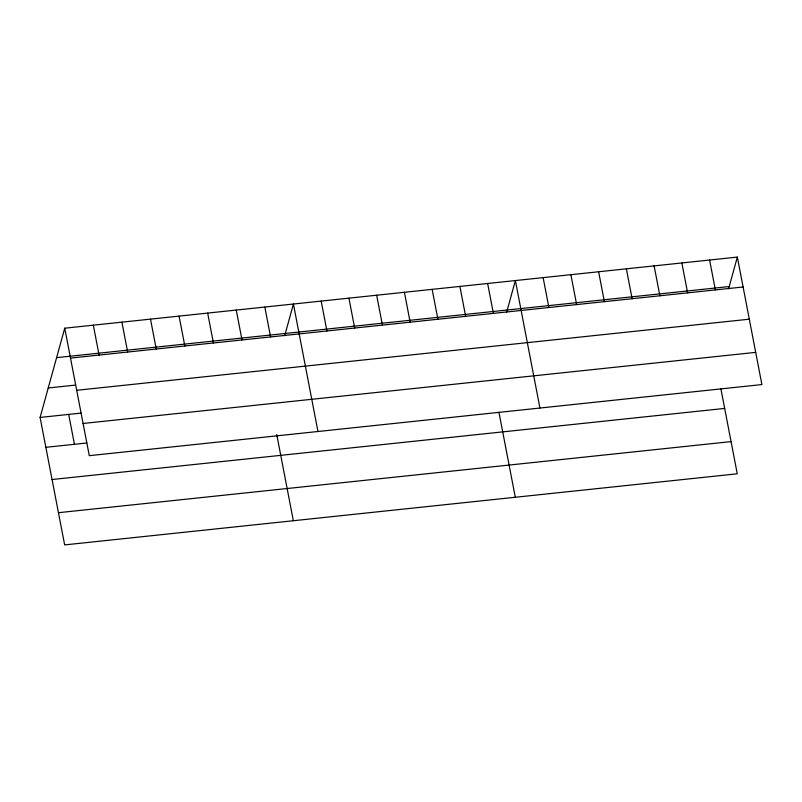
<?xml version="1.0" encoding="UTF-8"?>
<svg xmlns="http://www.w3.org/2000/svg" width="802" height="802" viewBox="0 0 802 802"><rect width="100%" height="100%" fill="white"/><g stroke="black" fill="none" stroke-linecap="round" stroke-linejoin="round"><path stroke-width="1.2" d="M720.908 388.87L737.259 473.802L64.651 544.909L40.1 417.431L64.741 328.198L737.349 257.091L761.9 384.569L89.283 455.676L64.741 328.198M284.68 335.717L293.422 304.028L317.973 431.496M506.633 312.249L515.385 280.56L539.936 408.038M728.597 288.79L737.349 257.091M56.611 357.642L729.218 286.545M70.496 358.083L743.103 286.986M48.23 387.978L75.568 385.09M76.691 390.293L749.309 319.186M40.1 417.431L81.112 413.09M83.087 423.476L755.695 352.369M45.854 447.315L86.867 442.985M52.06 479.526L724.677 408.418M58.446 512.699L731.063 441.601M709.61 260.028L715.364 289.913M681.86 262.966L687.615 292.85M654.111 265.893L659.876 295.788M626.372 268.83L632.126 298.715M598.623 271.758L604.377 301.652M570.884 274.695L576.638 304.58M543.134 277.622L548.889 307.517M487.646 283.497L493.4 313.382M498.944 412.328L515.305 497.27M459.897 286.424L465.651 316.319M432.148 289.362L437.912 319.246M404.408 292.289L410.163 322.183M376.659 295.226L382.414 325.111M348.92 298.154L354.674 328.048M321.171 301.091L326.925 330.975M264.84 307.046L270.595 336.93M276.76 434.644L293.342 520.729M236.249 310.063L242.014 339.958M207.668 313.091L213.422 342.975M179.077 316.108L184.841 346.003M150.495 319.136L156.25 349.02M121.904 322.153L127.668 352.048M93.323 325.181L99.077 355.065M68.681 414.403L74.446 444.298"/></g></svg>
